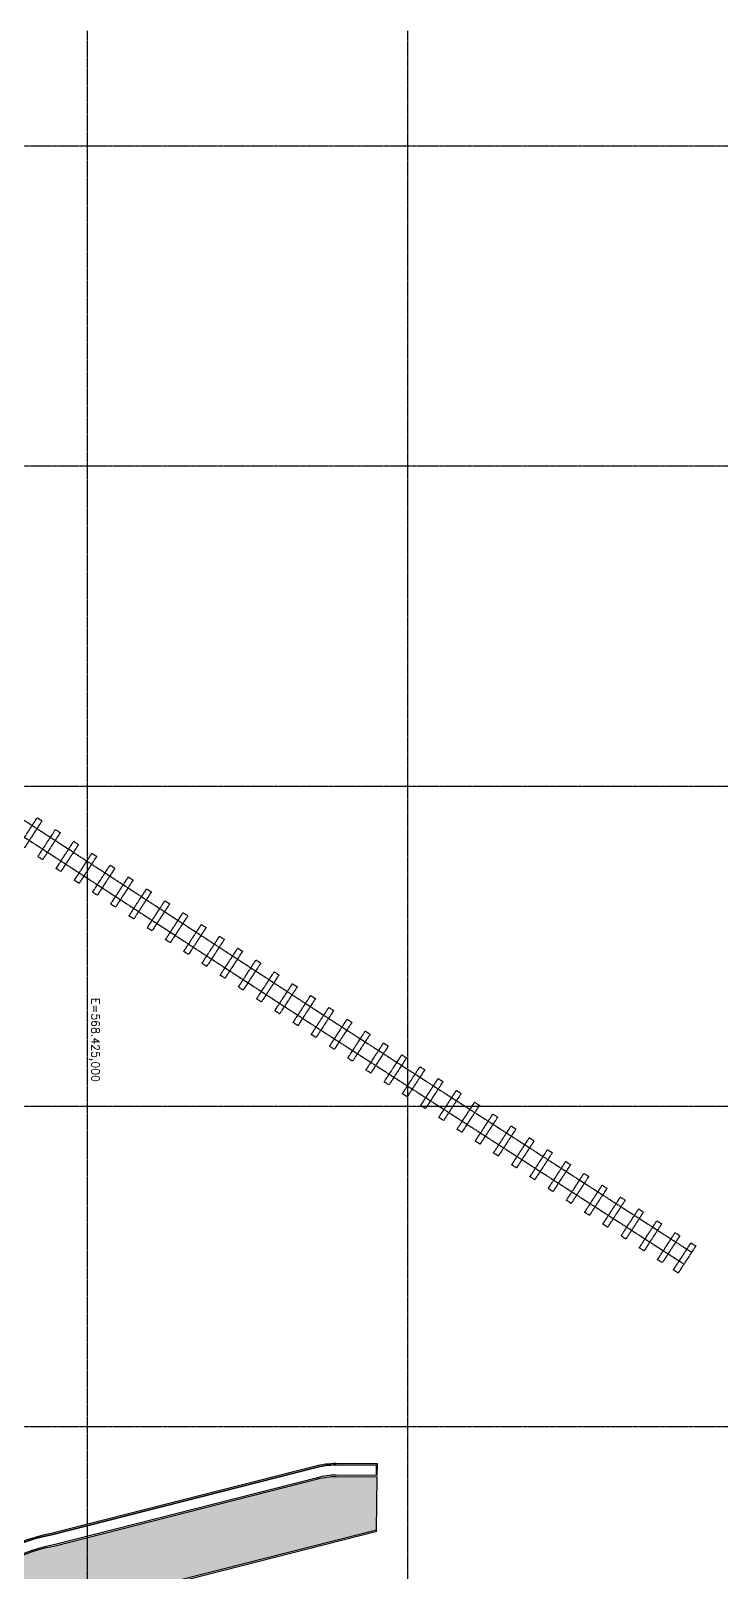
# Model space of a CAD drawing. Header units: millimetres. Extents: x 568263778 to 568582840, y 7794314150 to 7794508983.
# Drawn here: x 568420604 to 568474500, y 7794388614 to 7794508983 of the extents above; entities that cross this region are included whole.
import ezdxf

# ---------------------------------------------------------------- set-up
doc = ezdxf.new("R2010")
doc.units = ezdxf.units.MM
doc.linetypes.add('( Hidden )', pattern=[0.375, 0.25, -0.125])
doc.linetypes.add('CENTER2', pattern=[1.125, 0.75, -0.125, 0.125, -0.125])
for name, color, linetype in [('06-EST-EIXOS', 1, 'CENTER2'), ('11-EST-HACHURAS', 254, 'Continuous'), ('15-EST-FORMAS-VISTA-2', 2, 'Continuous'), ('15-EST-FORMAS-VISTA-3', 3, 'Continuous')]:
    doc.layers.add(name, color=color, linetype=linetype)
doc.styles.add('02 - 1 PARA 250 - 2.5mm', font='romans.shx', dxfattribs={"height": 625})

msp = doc.modelspace()

# ---------------------------------------------------------------- hatches: boundary and pattern name
at = {"layer": '11-EST-HACHURAS'}
h = msp.add_hatch(color=256, dxfattribs=at)
h.dxf.hatch_style = 1
h.paths.add_polyline_path([(568447653.08, 7794396067.5), (568444442.83, 7794396090.42, 0.07029896), (568443022.28, 7794395897.54), (568425000, 7794391315.51), (568425000, 7794386160.85), (568447598, 7794391901.04)])
h.paths.add_polyline_path([(568425000, 7794391315.51), (568422412.19, 7794390657.58, 0.194370006), (568414534.61, 7794385626.33), (568402289.67, 7794368418.68, -0.081797129), (568400000, 7794366108.4), (568400000, 7794360398.83, 0.13849022), (568406354.43, 7794365506.99), (568418608.45, 7794382727.4, -0.19961974), (568423493.17, 7794385778.1), (568425000, 7794386160.85)])
h.paths.add_polyline_path([(568400000, 7794366108.4, -0.321522714), (568388335.04, 7794366056.13), (568378884.94, 7794372780.81), (568375986, 7794368706.97), (568385436.1, 7794361982.29, 0.260764696), (568400000, 7794360398.83)])

# ---------------------------------------------------------------- linework, layer by layer
at = {"layer": '06-EST-EIXOS', "linetype": 'CENTER2', "ltscale": 10}
for p, q in [((568425000, 7794508982.65), (568425000, 7794314150.47)), ((568450000, 7794508982.65), (568450000, 7794314150.47)), ((568263778.26, 7794500000), (568503132.72, 7794500000)), ((568263778.26, 7794475000), (568503132.72, 7794475000)), ((568263778.26, 7794450000), (568503132.72, 7794450000)), ((568263778.26, 7794425000), (568503132.72, 7794425000)), ((568263778.26, 7794400000), (568503132.72, 7794400000))]:
    msp.add_line(p, q, dxfattribs=at)
at = {"layer": '11-EST-HACHURAS', "color": 250, "linetype": '( Hidden )', "ltscale": 10}
for points in [[(568366048.44, 7794482507), (568389336.27, 7794467355.44), (568418121.72, 7794448612.04), (568442932.43, 7794432454.59), (568472132.47, 7794413639.44)], [(568365448.55, 7794481584.97), (568388736.38, 7794466433.42), (568417521.49, 7794447690.23), (568442334.38, 7794431531.36), (568471536.66, 7794412714.77)]]:
    msp.add_lwpolyline(points, dxfattribs=at)
for points in [[(568420102.81, 7794445179.01), (568419732.07, 7794445420.21), (568421106.08, 7794447532.05), (568421476.81, 7794447290.85)], [(568421525.49, 7794444253.38), (568421154.76, 7794444494.58), (568422528.77, 7794446606.42), (568422899.5, 7794446365.22)], [(568422948.17, 7794443327.75), (568422577.44, 7794443568.96), (568423951.45, 7794445680.79), (568424322.18, 7794445439.59)], [(568424370.86, 7794442402.12), (568424000.12, 7794442643.33), (568425374.13, 7794444755.17), (568425744.86, 7794444513.96)], [(568425793.54, 7794441476.49), (568425422.81, 7794441717.7), (568426796.82, 7794443829.54), (568427167.55, 7794443588.33)], [(568427216.22, 7794440550.87), (568426845.49, 7794440792.07), (568428219.5, 7794442903.91), (568428590.23, 7794442662.7)], [(568428638.91, 7794439625.24), (568428268.17, 7794439866.44), (568429642.18, 7794441978.28), (568430012.91, 7794441737.07)], [(568430067.34, 7794438695.87), (568429696.61, 7794438937.07), (568431070.62, 7794441048.91), (568431441.35, 7794440807.7)], [(568431490.02, 7794437770.24), (568431119.29, 7794438011.44), (568432493.3, 7794440123.28), (568432864.03, 7794439882.08)], [(568432912.71, 7794436844.61), (568432541.98, 7794437085.81), (568433915.98, 7794439197.65), (568434286.72, 7794438956.45)], [(568434335.39, 7794435918.98), (568433964.66, 7794436160.19), (568435338.67, 7794438272.02), (568435709.4, 7794438030.82)], [(568435758.07, 7794434993.35), (568435387.34, 7794435234.56), (568436761.35, 7794437346.4), (568437132.08, 7794437105.19)], [(568437180.76, 7794434067.72), (568436810.03, 7794434308.93), (568438184.03, 7794436420.77), (568438554.77, 7794436179.56)], [(568438603.44, 7794433142.1), (568438232.71, 7794433383.3), (568439606.72, 7794435495.14), (568439977.45, 7794435253.93)], [(568440026.12, 7794432216.47), (568439655.39, 7794432457.67), (568441029.4, 7794434569.51), (568441400.13, 7794434328.3)], [(568441448.81, 7794431290.84), (568441078.08, 7794431532.04), (568442452.08, 7794433643.88), (568442822.82, 7794433402.68)], [(568442871.49, 7794430365.21), (568442500.76, 7794430606.42), (568443874.77, 7794432718.25), (568444245.5, 7794432477.05)], [(568444294.18, 7794429439.58), (568443923.44, 7794429680.79), (568445297.45, 7794431792.63), (568445668.18, 7794431551.42)], [(568445716.86, 7794428513.95), (568445346.13, 7794428755.16), (568446720.13, 7794430867), (568447090.87, 7794430625.79)], [(568447139.54, 7794427588.32), (568446768.81, 7794427829.53), (568448142.82, 7794429941.37), (568448513.55, 7794429700.16)], [(568448562.23, 7794426662.7), (568448191.49, 7794426903.9), (568449565.5, 7794429015.74), (568449936.23, 7794428774.53)], [(568449984.91, 7794425737.07), (568449614.18, 7794425978.27), (568450988.18, 7794428090.11), (568451358.92, 7794427848.91)], [(568451407.59, 7794424811.44), (568451036.86, 7794425052.64), (568452410.87, 7794427164.48), (568452781.6, 7794426923.28)], [(568452830.28, 7794423885.81), (568452459.54, 7794424127.02), (568453833.55, 7794426238.86), (568454204.28, 7794425997.65)], [(568454252.96, 7794422960.18), (568453882.23, 7794423201.39), (568455256.23, 7794425313.23), (568455626.97, 7794425072.02)], [(568455675.64, 7794422034.55), (568455304.91, 7794422275.76), (568456678.92, 7794424387.6), (568457049.65, 7794424146.39)], [(568457098.33, 7794421108.93), (568456727.59, 7794421350.13), (568458101.6, 7794423461.97), (568458472.33, 7794423220.76)], [(568458521.01, 7794420183.3), (568458150.28, 7794420424.5), (568459524.28, 7794422536.34), (568459895.02, 7794422295.13)], [(568459943.69, 7794419257.67), (568459572.96, 7794419498.87), (568460946.97, 7794421610.71), (568461317.7, 7794421369.51)], [(568461366.38, 7794418332.04), (568460995.64, 7794418573.25), (568462369.65, 7794420685.08), (568462740.38, 7794420443.88)], [(568462789.06, 7794417406.41), (568462418.33, 7794417647.62), (568463792.34, 7794419759.46), (568464163.07, 7794419518.25)], [(568464211.74, 7794416480.78), (568463841.01, 7794416721.99), (568465215.02, 7794418833.83), (568465585.75, 7794418592.62)], [(568465634.43, 7794415555.15), (568465263.69, 7794415796.36), (568466637.7, 7794417908.2), (568467008.43, 7794417666.99)], [(568467057.11, 7794414629.53), (568466686.38, 7794414870.73), (568468060.39, 7794416982.57), (568468431.12, 7794416741.36)], [(568468479.79, 7794413703.9), (568468109.06, 7794413945.1), (568469483.07, 7794416056.94), (568469853.8, 7794415815.74)], [(568469902.48, 7794412778.27), (568469531.74, 7794413019.47), (568470905.75, 7794415131.31), (568471276.48, 7794414890.11)], [(568471139.79, 7794411973.24), (568470769.06, 7794412214.45), (568472143.07, 7794414326.29), (568472513.8, 7794414085.08)]]:
    msp.add_lwpolyline(points, close=True, dxfattribs=at)
at = {"layer": '15-EST-FORMAS-VISTA-3'}
msp.add_line((568447598, 7794391901.04), (568447653.08, 7794396067.5), dxfattribs=at)
for points in [[(568447653.8, 7794396167.49), (568444443.1, 7794396190.43, 0.070222192), (568442996.37, 7794395994.13), (568422390.67, 7794390755.29, 0.1943033), (568414453.14, 7794385684.31), (568402199.16, 7794368463.97, -0.413755632), (568388393.02, 7794366137.61), (568332284.95, 7794406064.05, -0.41428107), (568329956.79, 7794419871.47), (568330510.34, 7794420649.36, -0.414281066), (568344318.29, 7794422974.34), (568385316.43, 7794393800.11, 0.414213563), (568402887.83, 7794396760.86), (568407660.79, 7794403469.43), (568411581.12, 7794410637.6), (568413279.76, 7794413017.48)], [(568447659.51, 7794396967.47), (568444448.12, 7794396990.41, 0.069801995), (568442789.49, 7794396766.98), (568422218.1, 7794391536.87, 0.193796754), (568413801.32, 7794386148.14), (568401547.35, 7794368927.8, -0.413755632), (568388856.33, 7794366789.79), (568332748.78, 7794406715.86, -0.41428107), (568330608.6, 7794419407.64), (568331162.15, 7794420185.53, -0.414281066), (568343854.31, 7794422322.63), (568384852.6, 7794393148.29, 0.414213563), (568403539.64, 7794396297.03), (568408340.02, 7794403044.14), (568412260.26, 7794410212.14), (568413933.85, 7794412562.13)], [(568332748.78, 7794406715.86), (568388856.33, 7794366789.79, 0.413755632), (568401547.35, 7794368927.8), (568413801.32, 7794386148.14, -0.193796754), (568422218.1, 7794391536.87), (568442789.49, 7794396766.98, -0.069801995), (568444448.12, 7794396990.41), (568447559.51, 7794396968.19), (568447553.8, 7794396168.21)], [(568447653.8, 7794396167.49), (568447660.22, 7794397067.47), (568444448.76, 7794397090.41, 0.069755346), (568442763.67, 7794396863.6), (568422196.47, 7794391634.55, 0.193736635), (568413719.84, 7794386206.12), (568401465.87, 7794368985.78, -0.413755632), (568388914.25, 7794366871.31), (568332806.76, 7794406797.34, -0.41428107)], [(568332225.11, 7794405983.89), (568388335.04, 7794366056.13, 0.413755632), (568402280.59, 7794368405.93), (568414534.61, 7794385626.33, -0.19437003), (568422412.19, 7794390657.58), (568443022.28, 7794395897.54, -0.07029896), (568444442.83, 7794396090.42), (568447653.08, 7794396067.5)], [(568329266.94, 7794401829.47), (568385378.12, 7794361900.82, 0.414213562), (568406435.91, 7794365449.01), (568418689.93, 7794382669.42, -0.199904876), (568423517.79, 7794385681.18), (568447622.62, 7794391804.12), (568447598, 7794391901.04), (568423493.17, 7794385778.1, 0.199619761), (568418608.45, 7794382727.4), (568406354.43, 7794365506.99, -0.414213562), (568385436.1, 7794361982.29), (568329326.17, 7794401910.06, -0.414213565)]]:
    msp.add_lwpolyline(points, format="xyb", dxfattribs=at)

# ---------------------------------------------------------------- texts
at = {"layer": '15-EST-FORMAS-VISTA-2', "ltscale": 3, "insert": (568425149.81, 7794426900.93), "char_height": 625, "attachment_point": 9, "rotation": 270, "style": '02 - 1 PARA 250 - 2.5mm'}
msp.add_mtext('E=568.425,000', dxfattribs=at)

doc.saveas('drawing.dxf')
